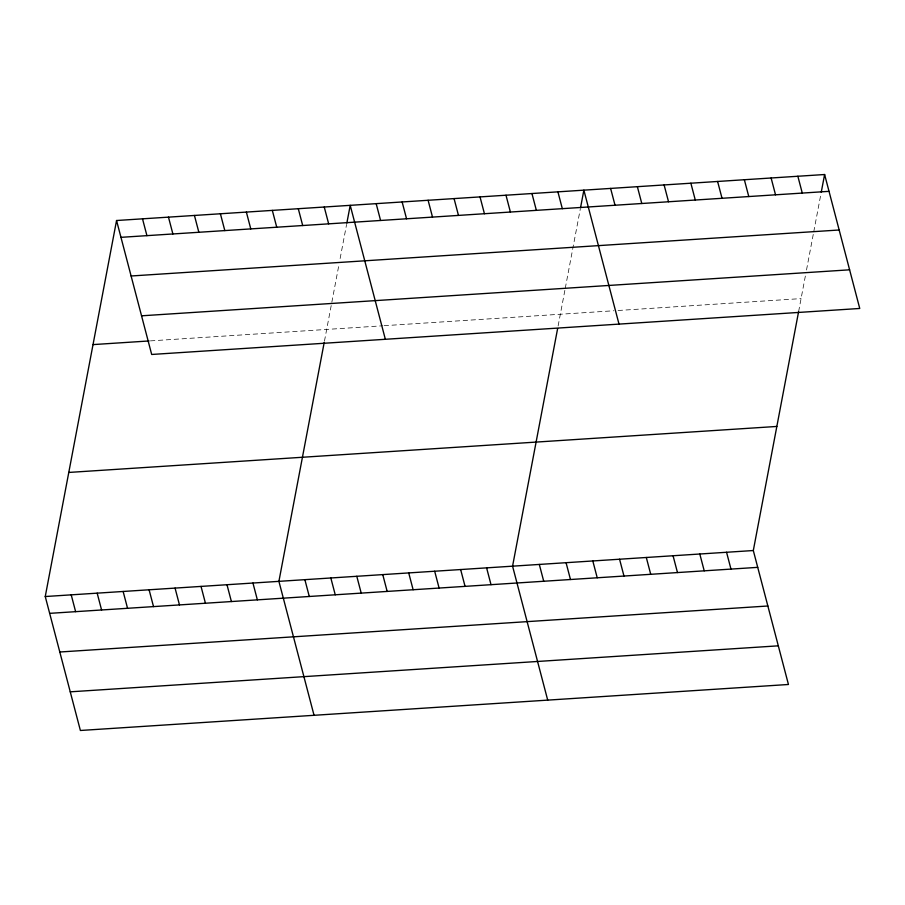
<?xml version="1.0" encoding="UTF-8"?>
<svg xmlns="http://www.w3.org/2000/svg" width="905" height="905" viewBox="0 0 905 905"><rect width="100%" height="100%" fill="white"/><g stroke="black" fill="none" stroke-linecap="round" stroke-linejoin="round"><path stroke-width="0.68" stroke-dasharray="4.53 3.39" d="M324.454 341.162L338.832 265.335M340.133 258.513L346.592 224.429M558.114 325.981L564.992 289.702M565.252 288.333L580.252 209.247M798.606 311.648L805.473 275.425M806.513 269.973L813.493 233.151M813.753 231.793L820.993 193.613M150.411 340.88L382.702 325.789M384.071 325.698L613.839 310.766M618.058 310.494L801.083 298.605"/><path stroke-width="1.36" d="M798.606 311.648L753.311 550.534L788.447 684.485L80.387 730.482L45.25 596.531L116.553 220.515L824.613 174.518L859.75 308.469L151.689 354.466L116.553 220.515M324.205 342.463L278.91 581.349L314.046 715.301M346.853 223.071L350.212 205.345L385.349 339.285M557.616 328.594L512.569 566.168L547.706 700.119M580.512 207.89L583.872 190.163L619.009 324.114M821.242 192.245L824.613 174.518M120.965 237.336L829.025 191.34M131.112 275.991L839.161 229.994M141.553 315.811L849.614 269.814M93.023 344.601L149.042 340.959M68.78 472.444L776.841 426.447M45.25 596.531L753.311 550.534M49.662 613.352L757.723 567.356M59.798 652.007L767.859 605.999M70.251 691.827L778.311 645.831M797.859 176.26L802.271 193.082M771.117 177.991L775.528 194.813M744.363 179.733L748.774 196.555M717.608 181.475L722.032 198.297M690.866 183.206L695.278 200.028M664.112 184.948L668.535 201.77M637.369 186.679L641.781 203.501M726.557 552.265L730.969 569.087M610.615 188.421L615.027 205.243M699.803 554.007L704.226 570.829M673.06 555.749L677.472 572.56M557.91 191.849L562.322 208.67M646.306 557.48L650.718 574.302M531.948 193.534L536.36 210.356M619.563 559.222L623.975 576.044M505.986 195.22L510.397 212.042M592.809 560.953L597.221 577.775M480.023 196.905L484.435 213.727M566.066 562.695L570.478 579.517M454.061 198.591L458.473 215.413M539.312 564.437L543.724 581.259M428.099 200.276L432.511 217.098M402.137 201.962L406.549 218.784M486.607 567.854L491.019 584.675M376.175 203.648L380.586 220.469M460.645 569.539L465.057 586.361M434.683 571.236L439.095 588.046M324.25 207.03L328.662 223.852M408.721 572.922L413.132 589.743M298.288 208.716L302.7 225.537M382.758 574.607L387.17 591.429M272.326 210.401L276.738 227.223M356.796 576.293L361.208 593.114M246.364 212.087L250.776 228.908M330.834 577.978L335.246 594.8M220.401 213.772L224.813 230.594M304.872 579.664L309.284 596.486M194.439 215.458L198.851 232.28M168.477 217.143L172.889 233.965M252.948 583.035L257.359 599.857M142.515 218.829L146.927 235.651M226.985 584.721L231.397 601.542M201.023 586.406L205.435 603.228M175.061 588.092L179.473 604.913M149.099 589.789L153.511 606.599M123.137 591.474L127.548 608.296M97.174 593.16L101.586 609.981M71.212 594.845L75.624 611.667"/></g></svg>
